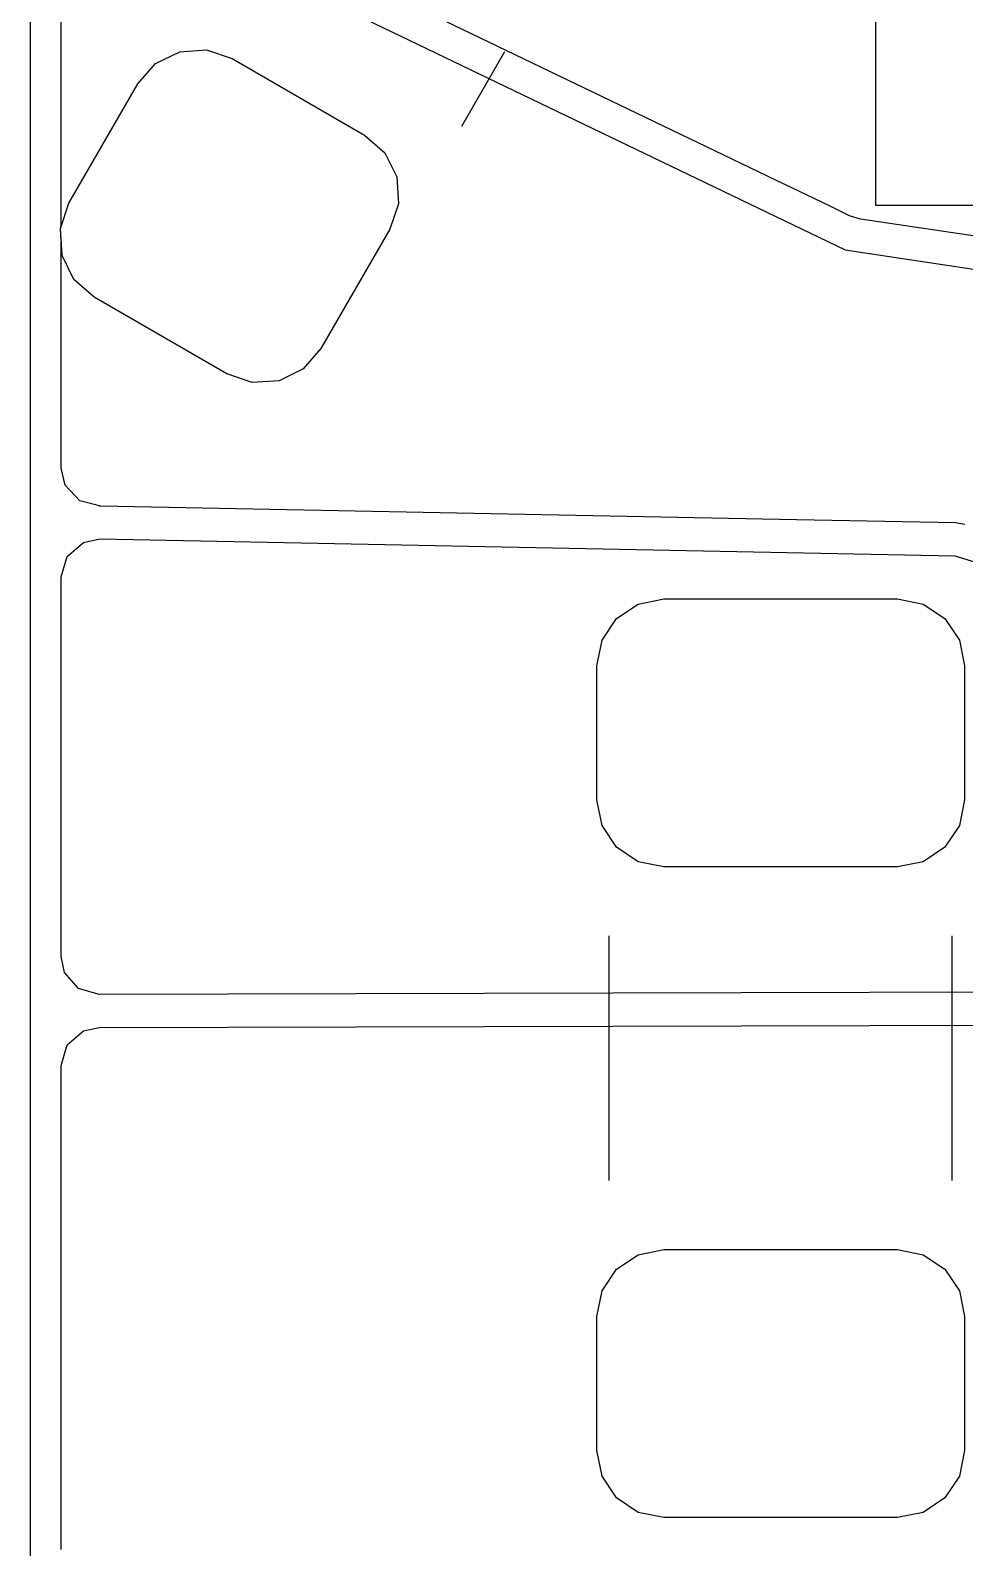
# Model space of a CAD drawing. Extents: x -28 to 34.6, y -6.7 to 48.3.
# Drawn here: x 19.484 to 22.535, y 23.693 to 28.649 of the extents above; entities that cross this region are included whole.
import ezdxf

# ---------------------------------------------------------------- set-up
doc = ezdxf.new("R2010")
doc.units = 0
doc.layers.add('BLACK', color=7, linetype='CONTINUOUS')

msp = doc.modelspace()

# ---------------------------------------------------------------- linework, layer by layer
at = {"layer": 'BLACK', "linetype": 'CONTINUOUS'}
for p, q in [((19.484332, 19.043125), (19.484332, 48.291502)), ((19.584832, 28.008622), (19.584832, 30.276786)), ((22.244777, 28.076232), (22.244777, 29.076232)), ((21.948206, 28.144796), (20.698393, 28.746533)), ((20.521832, 28.712672), (22.144332, 27.931502)), ((19.893354, 28.539862), (19.972091, 28.578691)), ((19.893354, 28.539862), (19.972091, 28.578691)), ((19.972091, 28.578691), (20.059694, 28.584433)), ((19.972091, 28.578691), (20.059694, 28.584433)), ((20.059694, 28.584433), (20.142826, 28.556213)), ((20.059694, 28.584433), (20.142826, 28.556213)), ((20.142826, 28.556213), (20.575838, 28.306213)), ((20.142826, 28.556213), (20.575838, 28.306213)), ((20.893214, 28.335926), (21.033795, 28.579418)), ((19.83547, 28.473858), (19.893354, 28.539862)), ((19.83547, 28.473858), (19.893354, 28.539862)), ((19.61047, 28.084146), (19.83547, 28.473858)), ((19.61047, 28.084146), (19.83547, 28.473858)), ((20.575838, 28.306213), (20.641843, 28.248329)), ((20.575838, 28.306213), (20.641843, 28.248329)), ((20.641843, 28.248329), (20.680672, 28.169592)), ((20.641843, 28.248329), (20.680672, 28.169592)), ((20.680672, 28.169592), (20.686414, 28.081989)), ((20.680672, 28.169592), (20.686414, 28.081989)), ((22.095428, 28.073914), (21.948206, 28.144796)), ((19.58225, 28.001015), (19.61047, 28.084146)), ((19.58225, 28.001015), (19.61047, 28.084146)), ((20.686414, 28.081989), (20.658194, 27.998858)), ((20.686414, 28.081989), (20.658194, 27.998858)), ((22.15934, 28.043143), (22.095428, 28.073914)), ((25.244777, 28.076232), (22.244777, 28.076232)), ((19.58225, 28.001015), (19.584832, 28.008622)), ((19.584832, 27.961623), (19.58225, 28.001015)), ((19.587992, 27.913412), (19.58225, 28.001015)), ((19.587992, 27.913412), (19.58225, 28.001015)), ((20.658194, 27.998858), (20.433194, 27.609146)), ((20.658194, 27.998858), (20.433194, 27.609146)), ((22.194737, 28.03224), (22.15934, 28.043143)), ((23.654606, 27.81326), (22.194737, 28.03224)), ((19.584832, 27.218442), (19.584832, 27.961623)), ((19.626821, 27.834675), (19.587992, 27.913412)), ((19.626821, 27.834675), (19.587992, 27.913412)), ((22.144332, 27.931502), (23.638726, 27.707343)), ((19.692826, 27.776791), (19.626821, 27.834675)), ((19.692826, 27.776791), (19.626821, 27.834675)), ((20.125838, 27.526791), (19.692826, 27.776791)), ((20.125838, 27.526791), (19.692826, 27.776791)), ((20.433194, 27.609146), (20.37531, 27.543142)), ((20.433194, 27.609146), (20.37531, 27.543142)), ((20.20897, 27.498571), (20.125838, 27.526791)), ((20.20897, 27.498571), (20.125838, 27.526791)), ((20.296573, 27.504313), (20.20897, 27.498571)), ((20.296573, 27.504313), (20.20897, 27.498571)), ((20.37531, 27.543142), (20.296573, 27.504313)), ((20.37531, 27.543142), (20.296573, 27.504313)), ((19.597971, 27.162891), (19.584832, 27.218442)), ((19.645603, 27.111774), (19.597971, 27.162891)), ((19.709903, 27.095391), (19.645603, 27.111774)), ((19.709888, 27.094592), (19.709903, 27.095391)), ((19.713301, 27.094526), (19.709888, 27.094592)), ((19.71331, 27.094523), (19.713301, 27.094526)), ((19.713344, 27.094525), (19.71331, 27.094523)), ((21.985904, 27.049965), (19.713344, 27.094525)), ((22.505355, 27.039779), (21.985904, 27.049965)), ((22.505359, 27.039779), (22.505355, 27.039779)), ((22.505364, 27.039778), (22.505359, 27.039779)), ((22.535433, 27.034851), (22.505364, 27.039778)), ((19.604517, 26.930508), (19.657321, 26.976263)), ((19.657321, 26.976263), (19.71126, 26.987445)), ((19.71126, 26.987445), (22.503255, 26.9327)), ((19.584832, 26.863469), (19.604517, 26.930508)), ((22.503255, 26.9327), (22.569895, 26.911705)), ((19.584832, 25.623206), (19.584832, 26.863469)), ((21.398402, 26.727432), (21.46937, 26.774851)), ((21.398402, 26.727432), (21.46937, 26.774851)), ((21.46937, 26.774851), (21.553082, 26.791502)), ((21.46937, 26.774851), (21.553082, 26.791502)), ((21.553082, 26.791502), (22.315582, 26.791502)), ((21.553082, 26.791502), (22.315582, 26.791502)), ((22.315582, 26.791502), (22.399294, 26.774851)), ((22.315582, 26.791502), (22.399294, 26.774851)), ((22.399294, 26.774851), (22.470262, 26.727432)), ((22.399294, 26.774851), (22.470262, 26.727432)), ((21.350983, 26.656464), (21.398402, 26.727432)), ((21.350983, 26.656464), (21.398402, 26.727432)), ((22.470262, 26.727432), (22.517681, 26.656464)), ((22.470262, 26.727432), (22.517681, 26.656464)), ((21.334332, 26.572752), (21.350983, 26.656464)), ((21.334332, 26.572752), (21.350983, 26.656464)), ((22.517681, 26.656464), (22.534332, 26.572752)), ((22.517681, 26.656464), (22.534332, 26.572752)), ((21.334332, 26.135252), (21.334332, 26.572752)), ((21.334332, 26.135252), (21.334332, 26.572752)), ((22.534332, 26.572752), (22.534332, 26.135252)), ((22.534332, 26.572752), (22.534332, 26.135252)), ((21.350983, 26.05154), (21.334332, 26.135252)), ((21.350983, 26.05154), (21.334332, 26.135252)), ((22.534332, 26.135252), (22.517681, 26.05154)), ((22.534332, 26.135252), (22.517681, 26.05154)), ((21.398402, 25.980572), (21.350983, 26.05154)), ((21.398402, 25.980572), (21.350983, 26.05154)), ((22.517681, 26.05154), (22.470262, 25.980572)), ((22.517681, 26.05154), (22.470262, 25.980572)), ((21.46937, 25.933153), (21.398402, 25.980572)), ((21.46937, 25.933153), (21.398402, 25.980572)), ((22.470262, 25.980572), (22.399294, 25.933153)), ((22.470262, 25.980572), (22.399294, 25.933153)), ((21.553082, 25.916502), (21.46937, 25.933153)), ((21.553082, 25.916502), (21.46937, 25.933153)), ((22.399294, 25.933153), (22.315582, 25.916502)), ((22.399294, 25.933153), (22.315582, 25.916502)), ((22.315582, 25.916502), (21.553082, 25.916502)), ((22.315582, 25.916502), (21.553082, 25.916502)), ((21.374332, 24.89188), (21.374332, 25.691124)), ((22.494332, 24.89188), (22.494332, 25.691124)), ((19.596176, 25.571392), (19.584832, 25.623206)), ((19.642072, 25.518711), (19.596176, 25.571392)), ((19.709164, 25.499206), (19.642072, 25.518711)), ((23.122906, 25.508359), (19.709164, 25.499206)), ((19.604517, 25.335143), (19.657321, 25.380898)), ((19.657321, 25.380898), (19.708495, 25.392103)), ((19.708495, 25.392103), (23.165107, 25.401371)), ((19.584832, 25.268104), (19.604517, 25.335143)), ((19.584832, 23.687034), (19.584832, 25.268104)), ((21.398402, 24.602432), (21.46937, 24.649851)), ((21.398402, 24.602432), (21.46937, 24.649851)), ((21.46937, 24.649851), (21.553082, 24.666502)), ((21.46937, 24.649851), (21.553082, 24.666502)), ((21.553082, 24.666502), (22.315582, 24.666502)), ((21.553082, 24.666502), (22.315582, 24.666502)), ((22.315582, 24.666502), (22.399294, 24.649851)), ((22.315582, 24.666502), (22.399294, 24.649851)), ((22.399294, 24.649851), (22.470262, 24.602432)), ((22.399294, 24.649851), (22.470262, 24.602432)), ((21.350983, 24.531464), (21.398402, 24.602432)), ((21.350983, 24.531464), (21.398402, 24.602432)), ((22.470262, 24.602432), (22.517681, 24.531464)), ((22.470262, 24.602432), (22.517681, 24.531464)), ((21.334332, 24.447752), (21.350983, 24.531464)), ((21.334332, 24.447752), (21.350983, 24.531464)), ((22.517681, 24.531464), (22.534332, 24.447752)), ((22.517681, 24.531464), (22.534332, 24.447752)), ((21.334332, 24.010252), (21.334332, 24.447752)), ((21.334332, 24.010252), (21.334332, 24.447752)), ((22.534332, 24.447752), (22.534332, 24.010252)), ((22.534332, 24.447752), (22.534332, 24.010252)), ((21.350983, 23.92654), (21.334332, 24.010252)), ((21.350983, 23.92654), (21.334332, 24.010252)), ((22.534332, 24.010252), (22.517681, 23.92654)), ((22.534332, 24.010252), (22.517681, 23.92654)), ((21.398402, 23.855572), (21.350983, 23.92654)), ((21.398402, 23.855572), (21.350983, 23.92654)), ((22.517681, 23.92654), (22.470262, 23.855572)), ((22.517681, 23.92654), (22.470262, 23.855572)), ((21.46937, 23.808153), (21.398402, 23.855572)), ((21.46937, 23.808153), (21.398402, 23.855572)), ((22.470262, 23.855572), (22.399294, 23.808153)), ((22.470262, 23.855572), (22.399294, 23.808153)), ((21.553082, 23.791502), (21.46937, 23.808153)), ((21.553082, 23.791502), (21.46937, 23.808153)), ((22.315582, 23.791502), (21.553082, 23.791502)), ((22.315582, 23.791502), (21.553082, 23.791502)), ((22.399294, 23.808153), (22.315582, 23.791502)), ((22.399294, 23.808153), (22.315582, 23.791502))]:
    msp.add_line(p, q, dxfattribs=at)

doc.saveas('drawing.dxf')
